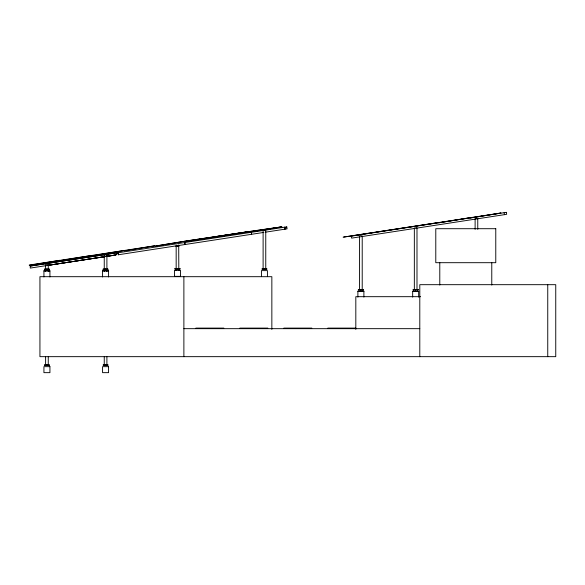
<?xml version="1.0" encoding="UTF-8"?>
<svg xmlns="http://www.w3.org/2000/svg" width="585" height="585" viewBox="0 0 585 585"><rect width="100%" height="100%" fill="white"/><g stroke="black" fill="none" stroke-linecap="round" stroke-linejoin="round"><path stroke-width="0.88" d="M46.837 365.457L47.012 365.04M48.884 269.758L48.979 269.078M48.884 365.457L48.979 365.04M179.441 269.422L179.529 268.742M266.387 269.422L266.387 269.012L266.475 269.422M362.854 289.75L362.854 290.167L362.854 289.48M417.712 290.167L417.624 289.75M117.49 252.683L115.815 254.958L30.274 268.076L30.259 266.051L117.483 252.661L115.815 254.936L106.814 256.34M284.544 227.214L284.851 229.188L286.767 226.87L287.074 228.845L265.063 232.23M29.25 265.034L60.175 260.303L29.308 265.363M60.818 260.201L91.743 255.469L60.869 260.53M92.393 255.367L123.311 250.636L92.445 255.696M123.962 250.534L154.879 245.802L124.013 250.863M186.454 240.969L155.588 246.036L186.454 240.969L281.86 226.841M218.022 236.143L218.066 236.611L187.149 241.342L187.112 240.874L249.583 231.448L218.673 236.179L218.717 236.647L249.576 231.587M281.787 226.929L250.27 231.952L250.248 231.346L281.202 226.943M187.156 241.203L218.073 236.472M30.259 266.051L117.49 252.705L115.815 254.98L106.814 256.362M184.889 242.519L251.265 232.325L251.572 234.3L251.557 232.282L286.767 226.87M263.265 232.501L118.236 254.775L118.221 252.757L184.604 242.563L184.904 244.537M343.132 237.159L406.275 227.492L375.365 232.223M438.501 222.563L469.419 217.832L438.553 222.892M470.077 217.73L500.987 212.998L470.128 218.059M475.393 218.402L477.506 218.402M414.619 227.009L416.732 227.009M359.848 235.17L361.961 235.17M178.71 244.881L178.813 270.562M176.165 246.248L178.813 246.248M176.165 246.519L178.813 246.519M104.532 256.047L106.901 256.047M45.608 262.76L48.255 262.76M45.886 264.34L47.999 264.34M44.372 269.115L49.411 269.115M103.018 269.115L108.057 269.115M44.372 269.385L49.411 269.385M103.018 269.385L108.057 269.385M175.507 269.422L175.507 268.742M262.475 269.422L262.453 269.012M44.957 269.758L44.957 269.078M103.618 269.758L103.603 269.078M43.926 270.957L49.93 270.957M102.572 270.957L108.576 270.957M174.484 276.354L180.48 276.354M358.334 289.794L363.373 289.794M413.105 289.794L418.143 289.794M358.919 290.167L358.919 289.48M362.832 290.167L362.941 289.48M413.69 290.167L413.69 289.48M415.577 290.167L415.847 289.524M357.888 291.367L363.892 291.367M412.666 291.367L418.663 291.367M420.6 296.683L355.819 296.683L355.819 329.399M195.873 328.105L223.865 328.105M239.857 328.105L267.85 328.105M283.842 328.105L311.834 328.105M327.827 328.105L355.819 328.105M183.88 328.668L419.796 328.668M44.957 365.457L44.957 365.04M103.618 365.457L103.603 365.04M504.124 212.684L504.424 214.666M374.707 232.325L343.797 237.057M187.105 240.874L187.149 241.342M184.487 242.578L184.794 244.552M284.836 227.17L284.851 229.188M185.006 242.497L185.021 244.523M118.338 252.735L118.353 254.76M547.75 284.683L547.75 356.66M491.773 262.694L491.773 285.056M477.762 218.402L477.762 229.335M475.115 218.673L475.115 229.335M439.788 262.694L439.788 285.056M419.796 356.66L419.796 284.683L555.75 284.683L555.75 356.66L39.934 356.66L39.934 276.69L271.849 276.69L271.849 329.399M418.663 297.1L418.663 291.096L412.666 291.096L412.666 297.1M417.624 289.48L417.624 290.167M416.988 227.909L416.988 289.75M415.628 289.48L415.664 290.167M414.341 228.179L414.341 289.75M363.892 297.1L363.892 291.096L357.888 291.096L357.888 297.1M362.217 236.077L362.217 289.75M361.077 289.48L360.799 290.167L360.799 289.48M360.938 289.48L360.886 290.167M359.57 236.34L359.57 289.75M267.425 276.625L267.425 270.621L261.429 270.621L261.429 276.625M265.758 269.012L265.758 230.468L263.111 230.468L263.111 269.012M264.471 269.012L264.515 269.422L264.31 269.012M183.88 276.69L183.88 356.66M180.48 276.625L180.48 270.358L174.484 270.358L174.484 276.625M177.526 268.742L177.569 269.422L177.365 268.742M177.445 268.742L177.482 269.422M176.165 245.122L176.165 270.562M108.576 276.961L108.576 270.694L102.572 270.694L102.572 276.961M107.625 269.078L107.516 269.758L107.53 269.078M107.625 365.04L107.516 365.457L107.53 365.04M106.901 271.542L106.901 254.299L104.254 254.299L104.254 271.542M106.901 356.821L106.901 365.04M105.695 269.078L105.658 269.758L105.454 269.078M105.695 365.04L105.658 365.457L105.454 365.04M105.534 269.078L105.571 269.758M105.571 365.04L105.571 365.457M104.254 356.821L104.254 365.04M49.93 276.961L49.93 270.694L43.926 270.694L43.926 276.961M48.255 265.042L48.255 271.403M48.255 356.821L48.255 365.04M47.114 269.078L47.012 269.758L46.807 269.078M46.895 269.078L46.924 269.758M46.895 365.04L46.924 365.457M45.608 265.042L45.608 271.403M45.608 356.821L45.608 365.04M104.108 256.756L47.378 265.451L104.115 256.771M437.851 222.666L406.933 227.397L437.851 222.666M506.347 212.348L351.292 236.157L351.6 238.132L506.647 214.322L506.347 212.348M495.773 228.706L435.788 228.706L435.788 262.694L495.773 262.694L495.773 228.706M179.968 268.742L174.93 268.778L179.968 268.742M179.968 269.012L174.93 269.012L179.968 269.049M266.914 269.012L261.875 269.012L266.914 269.049M363.373 289.48L358.334 289.48L363.373 289.524M418.143 289.48L413.105 289.48L418.143 289.524M49.411 365.04L44.372 365.04L49.411 365.084M108.057 365.04L103.018 365.04L108.057 365.084M49.93 366.656L43.926 366.656L43.926 372.652L49.93 372.652L49.93 366.656M108.576 366.656L102.572 366.656L102.572 372.652L108.576 372.652L108.576 366.656"/></g></svg>
